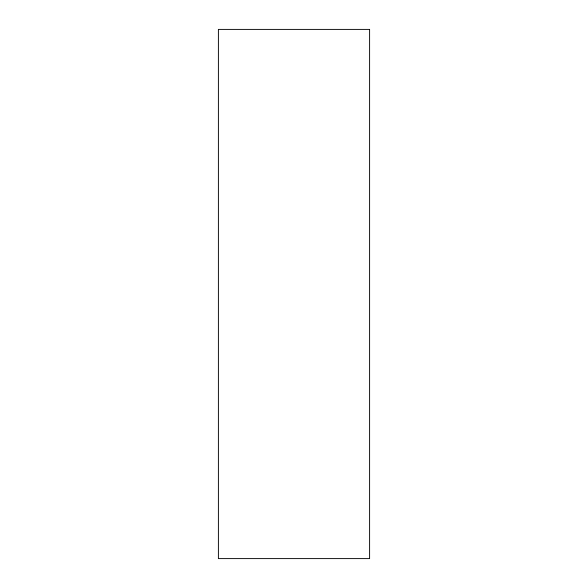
<?xml version="1.0" encoding="UTF-8"?>
<svg xmlns="http://www.w3.org/2000/svg" width="588" height="588" viewBox="0 0 588 588"><rect width="100%" height="100%" fill="white"/><g stroke="black" fill="none" stroke-linecap="round" stroke-linejoin="round"><path stroke-width="0.88" d="M369.602 29.4L218.398 29.4L218.398 558.6L369.602 558.6L369.602 29.4"/></g></svg>
